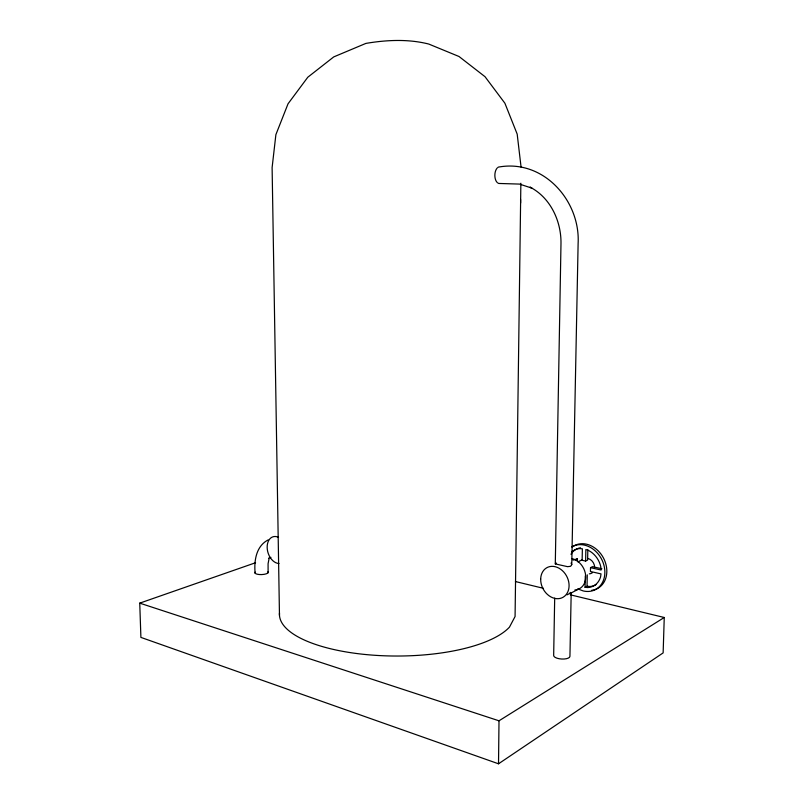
<?xml version="1.0" encoding="UTF-8"?>
<svg xmlns="http://www.w3.org/2000/svg" width="804" height="804" viewBox="0 0 804 804"><rect width="100%" height="100%" fill="white"/><g stroke="black" fill="none" stroke-linecap="round" stroke-linejoin="round"><path stroke-width="1.21" d="M498.52 763.8L499.003 720.806L664.255 617.492L663.139 652.898L498.52 763.8L140.901 637.401L139.745 603.141L255.551 562.74M279.501 613.03A117.997 41.868 -0.1 0 0 376.875 655.421A117.997 41.868 -0.1 0 0 509.475 627.12L515.073 616.517L520.861 183.242M554.69 598.116L553.665 655.451A8.151 3.115 3.3 0 0 561.684 659.029A8.151 3.115 3.3 0 0 569.935 656.345L571.192 592.669L570.157 592.447M497.947 167.403A8.281 4.553 -89 0 1 499.525 166.91C543.906 159.483 580.438 200.98 578.116 243.542L571.755 564.629L570.609 566.297L567.564 566.669L555.293 563.905L560.981 243.913C561.453 221.442 550.589 197.714 530.047 187.131L531.906 188.136L519.515 184.086L499.354 183.473A8.281 4.553 -89 0 1 497.787 182.99M577.342 561.061L577.393 558.84L573.071 560.117M601.905 568.76L592.498 566.669L590.518 567.664L590.437 571.503L601.02 573.895L600.578 576.87A20.341 16.442 61.4 0 1 587.835 587.553L585.051 587.302L585.302 575.855M571.755 551.876A20.341 16.442 61.4 0 1 579.604 548.589L582.377 548.78L582.136 560.277L585.624 561.051L585.865 549.524L588.639 550.529A20.341 16.442 61.4 0 1 600.809 566.88L601.111 570.026L590.518 567.664M585.051 587.302L587.041 586.257L587.282 574.84M587.835 549.725L587.603 560.066L585.624 561.051M269.008 558.891L268.084 563.715L268.104 572.729M567.021 594.849L571.192 592.669M555.293 563.905L556.458 563.112M268.194 539.896C256.034 546.107 253.933 560.961 255.139 573.232M570.076 593.543L578.337 589.231M577.895 561.885L582.207 559.775M575.383 559.805L577.393 558.84M268.556 558.207L270.918 557.373M587.041 586.257L589.814 586.508A20.291 16.422 61.3 0 0 596.005 584.649M515.424 581.543L543.484 588.327M570.327 594.809L664.255 617.492M139.745 603.141L499.003 720.806M577.875 588.9L583.232 590.95A24.411 19.738 61.4 0 0 603.995 565.433A24.411 19.738 61.4 0 0 571.895 546.851M571.081 563.031L571.755 564.629M521.072 167.131L517.183 134.107L504.892 103.213L485.023 76.702L459.014 56.501L428.753 44.049C408.342 38.873 386.563 39.898 365.89 43.406L333.74 56.903L307.801 77.224L288.043 103.786L275.883 134.65L272.114 167.584L279.47 615.221M520.59 199.432L520.61 203.07M572.187 547.062A24.351 19.708 61.3 0 1 604.286 559.674A24.351 19.708 61.3 0 1 591.684 590.307M570.961 554.268A20.291 16.422 61.3 0 1 577.393 548.66M578.398 548.288A20.291 16.422 61.3 0 1 580.518 547.775M592.488 572.579A8.1 6.563 61.2 0 1 589.322 573.835M587.855 558.468A8.1 6.563 61.2 0 1 594.659 567.634M268.064 571.624A6.703 2.131 -2.3 0 1 261.652 574.579A6.703 2.131 -2.3 0 1 255.129 572.126M278.978 563.504A13.839 9.487 72.9 0 1 267.159 547.413A13.839 9.487 72.9 0 1 278.546 537.353M497.083 182.397A8.281 4.553 -89 0 1 494.862 175.212A8.281 4.553 -89 0 1 497.224 168.006M571.865 558.589A16.522 13.256 61.8 0 1 585.644 575.312A16.522 13.256 61.8 0 1 574.9 589.965M540.69 579.041A16.864 13.377 62.4 0 0 561.634 597.955A16.864 13.377 62.4 0 0 562.328 570.589A16.864 13.377 62.4 0 0 540.69 579.041"/></g></svg>
